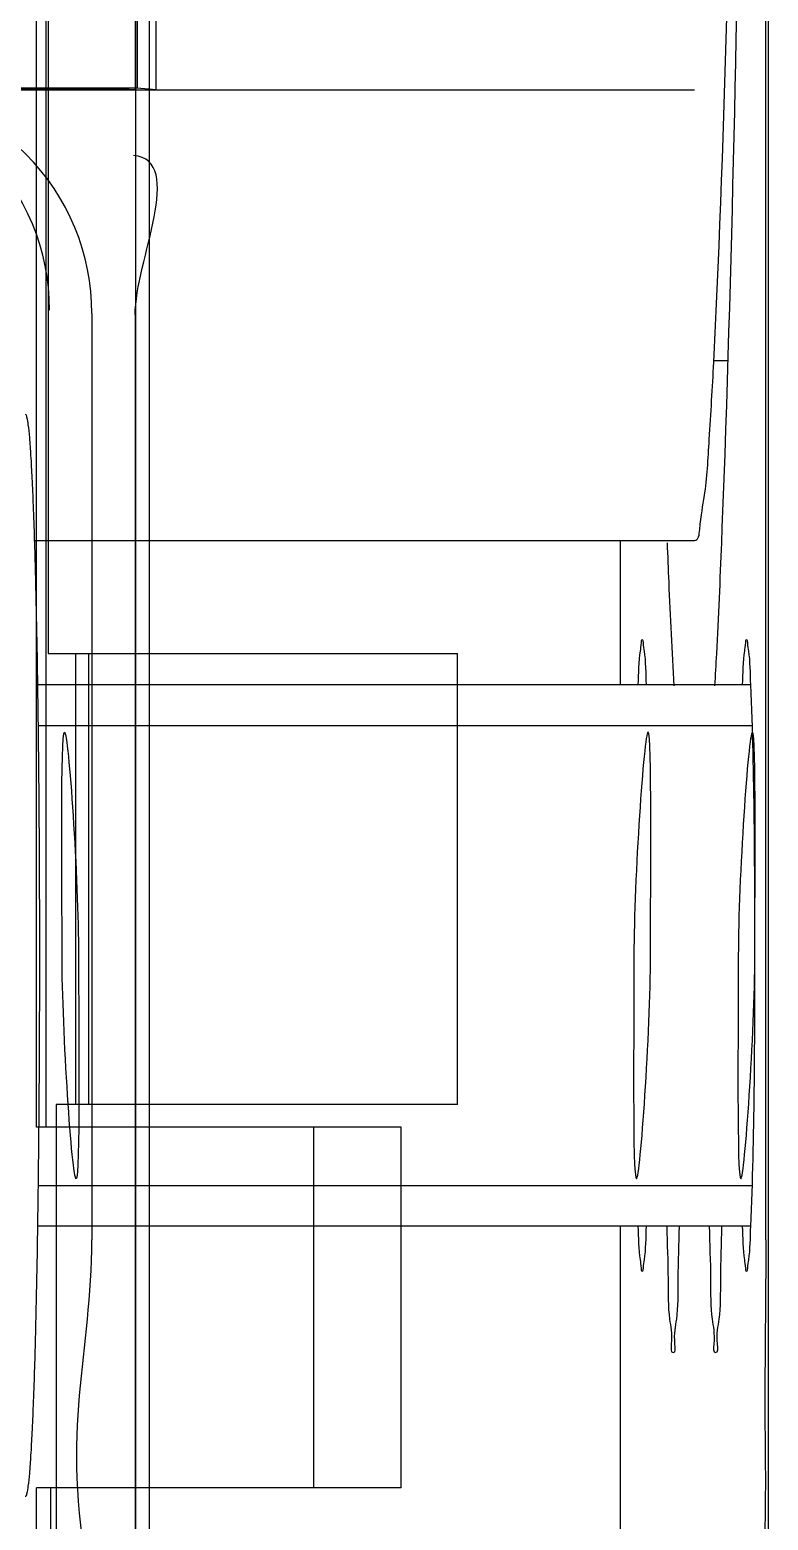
# Model space of a CAD drawing. Extents: x 59521 to 184406, y -1257 to 56672.
# Drawn here: x 74008.36 to 74024.73, y 10258.44 to 10291.49 of the extents above; entities that cross this region are included whole.
import ezdxf

# ---------------------------------------------------------------- set-up
doc = ezdxf.new("R2010")
doc.units = 0
doc.header["$MEASUREMENT"] = 0
doc.layers.get('0').update_dxf_attribs({"linetype": 'CONTINUOUS'})
doc.layers.add('00_BUW_DATUM', color=7, linetype='CONTINUOUS')

# ---------------------------------------------------------------- blocks, each defined once
blk = doc.blocks.new('hu88')
at = {"color": 87, "linetype": 'Continuous'}
for p, q in [((-184.673, -1067.553), (-184.673, -937.553)), ((-184.359, -972.564), (-184.359, -937.553)), ((-182.61, -955.053), (-182.61, -937.553)), ((-182.488, -939.553), (-182.488, -946.553)), ((-182.174, -939.553), (-182.174, -946.553)), ((-184.366, -1062.553), (-184.366, -941.553)), ((-198.396, -1060.053), (-198.396, -945.053)), ((-195.124, -945.053), (-195.124, -952.359)), ((-190.26, -946.553), (-190.26, -954.553)), ((-190.26, -946.553), (-182.174, -946.553)), ((-188.313, -954.553), (-188.313, -946.553)), ((-198.344, -952.053), (-198.344, -1053.053)), ((-183.401, -972.591), (-183.401, -952.053)), ((-198.011, -952.359), (-182.194, -952.359)), ((-182.207, -953.259), (-198.042, -953.259)), ((-190.26, -954.553), (-182.174, -954.553)), ((-182.384, -954.553), (-182.384, -1050.553)), ((-182.174, -954.553), (-182.174, -1050.553)), ((-191.509, -955.053), (-191.509, -965.053)), ((-191.509, -955.053), (-182.61, -955.053)), ((-183.334, -955.053), (-183.334, -965.053)), ((-183.33, -955.053), (-183.33, -965.053)), ((-183.035, -965.053), (-183.035, -955.053)), ((-182.207, -963.459), (-198.042, -963.459)), ((-198.011, -964.359), (-182.194, -964.359)), ((-195.124, -964.359), (-195.124, -967.553)), ((-182.427, -965.053), (-191.509, -965.053)), ((-182.427, -1039.053), (-182.427, -965.053)), ((-197.366, -967.512), (-197.379, -967.851)), ((-196.76, -967.553), (-182.124, -967.553)), ((-197.185, -971.553), (-197.501, -971.553)), ((-197.192, -971.686), (-197.183, -971.514)), ((-155.262, -977.553), (-196.76, -977.553)), ((-184.824, -977.556), (-184.824, -1027.556)), ((-184.824, -977.556), (-184.401, -977.591)), ((-184.401, -1027.591), (-184.401, -977.591)), ((-184.401, -977.591), (-178.403, -977.591)), ((-184.359, -1027.553), (-184.359, -977.553)), ((-184.229, -977.559), (-184.359, -977.558)), ((-184.228, -977.564), (-169.484, -977.564))]:
    blk.add_line(p, q, dxfattribs=at)
blk.add_arc((-177.462, -972.671), 4.999, 179.9863, 269.9909, dxfattribs=at)
for centre, major_axis, ratio, start_param, end_param in [((-178.403, -972.591), (0, 5), 0.999655, 1.570796, 3.141593), ((-182.825, -977.556), (2, 0), 0.002189, 2.445038, 3.167773)]:
    blk.add_ellipse(centre, major_axis=major_axis, ratio=ratio, start_param=start_param, end_param=end_param, dxfattribs=at)
for points, knots in [([(-198.344, -952.053), (-198.344, -950.752), (-198.293, -948.104), (-198.411, -944.433), (-197.709, -940.053), (-196.083, -940.053)], [0, 0, 0, 0, 0.311854, 0.610053, 1, 1, 1, 1]), ([(-183.087, -940.053), (-184.594, -940.053), (-182.267, -946.798), (-183.401, -949.557), (-183.401, -952.053)], [0, 0, 0, 0, 0.376503, 1, 1, 1, 1]), ([(-197.231, -949.553), (-197.295, -949.553), (-197.235, -949.944), (-197.35, -950.354), (-197.335, -951.299), (-197.364, -951.961), (-197.371, -952.351)], [0, 0, 0, 0, 0.068646, 0.266528, 0.583042, 1, 1, 1, 1]), ([(-197.091, -952.351), (-197.098, -951.961), (-197.128, -951.299), (-197.113, -950.354), (-197.227, -949.944), (-197.167, -949.553), (-197.231, -949.553)], [0, 0, 0, 0, 0.416958, 0.733472, 0.931354, 1, 1, 1, 1]), ([(-196.289, -949.553), (-196.353, -949.553), (-196.293, -949.944), (-196.407, -950.354), (-196.392, -951.299), (-196.422, -951.961), (-196.429, -952.351)], [0, 0, 0, 0, 0.068646, 0.266528, 0.583042, 1, 1, 1, 1]), ([(-196.149, -952.351), (-196.156, -951.961), (-196.186, -951.299), (-196.17, -950.354), (-196.285, -949.944), (-196.225, -949.553), (-196.289, -949.553)], [0, 0, 0, 0, 0.416958, 0.733472, 0.931354, 1, 1, 1, 1]), ([(-197.917, -951.359), (-197.94, -951.359), (-197.941, -951.487), (-198.001, -951.755), (-198, -952.106), (-198.011, -952.353)], [0, 0, 0, 0, 0.068133, 0.258817, 1, 1, 1, 1]), ([(-197.823, -952.353), (-197.834, -952.106), (-197.833, -951.755), (-197.892, -951.487), (-197.894, -951.359), (-197.917, -951.359)], [0, 0, 0, 0, 0.741183, 0.931867, 1, 1, 1, 1]), ([(-195.603, -951.359), (-195.626, -951.359), (-195.628, -951.487), (-195.687, -951.755), (-195.687, -952.106), (-195.697, -952.353)], [0, 0, 0, 0, 0.068133, 0.258817, 1, 1, 1, 1]), ([(-195.509, -952.353), (-195.52, -952.106), (-195.519, -951.755), (-195.579, -951.487), (-195.58, -951.359), (-195.603, -951.359)], [0, 0, 0, 0, 0.741183, 0.931867, 1, 1, 1, 1]), ([(-197.734, -958.359), (-197.734, -956.707), (-197.658, -950.105), (-198.1, -956.704), (-198.1, -958.359)], [0, 0, 0, 0, 0.499517, 1, 1, 1, 1]), ([(-195.42, -958.359), (-195.42, -956.707), (-195.345, -950.105), (-195.786, -956.704), (-195.786, -958.359)], [0, 0, 0, 0, 0.499517, 1, 1, 1, 1]), ([(-183.105, -958.359), (-183.105, -956.707), (-183.181, -950.105), (-182.739, -956.704), (-182.739, -958.359)], [0, 0, 0, 0, 0.499517, 1, 1, 1, 1]), ([(-198.1, -958.359), (-198.1, -960.01), (-198.176, -966.612), (-197.734, -960.013), (-197.734, -958.359)], [0, 0, 0, 0, 0.499517, 1, 1, 1, 1]), ([(-195.786, -958.359), (-195.786, -960.01), (-195.862, -966.612), (-195.42, -960.013), (-195.42, -958.359)], [0, 0, 0, 0, 0.499517, 1, 1, 1, 1]), ([(-182.739, -958.359), (-182.739, -960.01), (-182.663, -966.612), (-183.105, -960.013), (-183.105, -958.359)], [0, 0, 0, 0, 0.499517, 1, 1, 1, 1]), ([(-198.011, -964.364), (-198, -964.611), (-198.001, -964.962), (-197.941, -965.23), (-197.94, -965.359), (-197.917, -965.359)], [0, 0, 0, 0, 0.741183, 0.931867, 1, 1, 1, 1]), ([(-197.917, -965.359), (-197.894, -965.359), (-197.892, -965.23), (-197.833, -964.962), (-197.834, -964.611), (-197.823, -964.364)], [0, 0, 0, 0, 0.068133, 0.258817, 1, 1, 1, 1]), ([(-197.216, -964.337), (-197.23, -964.573), (-197.287, -965.631), (-197.334, -966.69), (-197.366, -967.512)], [0, 0, 0, 0, 0.223445, 1, 1, 1, 1]), ([(-196.154, -967.512), (-196.166, -967.22), (-196.209, -966.161), (-196.26, -965.103), (-196.304, -964.337)], [0, 0, 0, 0, 0.27617, 1, 1, 1, 1]), ([(-195.697, -964.364), (-195.687, -964.611), (-195.687, -964.962), (-195.628, -965.23), (-195.626, -965.359), (-195.603, -965.359)], [0, 0, 0, 0, 0.741183, 0.931867, 1, 1, 1, 1]), ([(-195.603, -965.359), (-195.58, -965.359), (-195.579, -965.23), (-195.519, -964.962), (-195.52, -964.611), (-195.509, -964.364)], [0, 0, 0, 0, 0.068133, 0.258817, 1, 1, 1, 1]), ([(-197.183, -971.514), (-197.155, -970.943), (-197.091, -969.985), (-197.019, -968.659), (-196.881, -968.058), (-196.852, -967.553), (-196.76, -967.553)], [0, 0, 0, 0, 0.429368, 0.741112, 0.931226, 1, 1, 1, 1])]:
    blk.add_open_spline(points, degree=3, knots=knots, dxfattribs=at)
for points in [[(-198.011, -952.353), (-198.098, -954.353), (-198.102, -958.359), (-198.098, -962.364), (-198.011, -964.364)], [(-197.379, -967.851), (-197.823, -979.411), (-197.896, -1002.553), (-197.823, -1025.695), (-197.379, -1037.255)], [(-197.192, -1033.42), (-197.695, -1023.142), (-197.657, -1002.553), (-197.695, -981.964), (-197.192, -971.686)], [(-184.359, -972.564), (-184.359, -973.741), (-185.494, -975.997), (-184.321, -976.095)]]:
    blk.add_open_spline(points, degree=3, dxfattribs=at)
at = {"layer": '00_BUW_DATUM', "color": 87, "linetype": 'Continuous'}
blk.add_open_spline([(-181.922, -970.359), (-181.944, -970.359), (-181.961, -970.246), (-181.992, -970.103), (-182.017, -969.8), (-182.046, -969.412), (-182.073, -968.907), (-182.11, -968.041), (-182.15, -966.735), (-182.187, -964.94), (-182.215, -962.892), (-182.233, -960.67), (-182.238, -958.359), (-182.233, -956.047), (-182.215, -953.825), (-182.187, -951.777), (-182.15, -949.982), (-182.11, -948.676), (-182.073, -947.81), (-182.046, -947.305), (-182.017, -946.917), (-181.992, -946.614), (-181.961, -946.471), (-181.944, -946.359), (-181.922, -946.359)], degree=3, knots=[0, 0, 0, 0, 0.002725, 0.010026, 0.021998, 0.03855, 0.059534, 0.084751, 0.146882, 0.222568, 0.308906, 0.402583, 0.5, 0.597417, 0.691094, 0.777432, 0.853118, 0.915249, 0.940466, 0.96145, 0.978002, 0.989974, 0.997275, 1, 1, 1, 1], dxfattribs=at)

msp = doc.modelspace()

# ---------------------------------------------------------------- block references
at = {"rotation": 180}
msp.add_blockref('hu88', (73826.333, 9312.606), dxfattribs=at)

doc.saveas('drawing.dxf')
